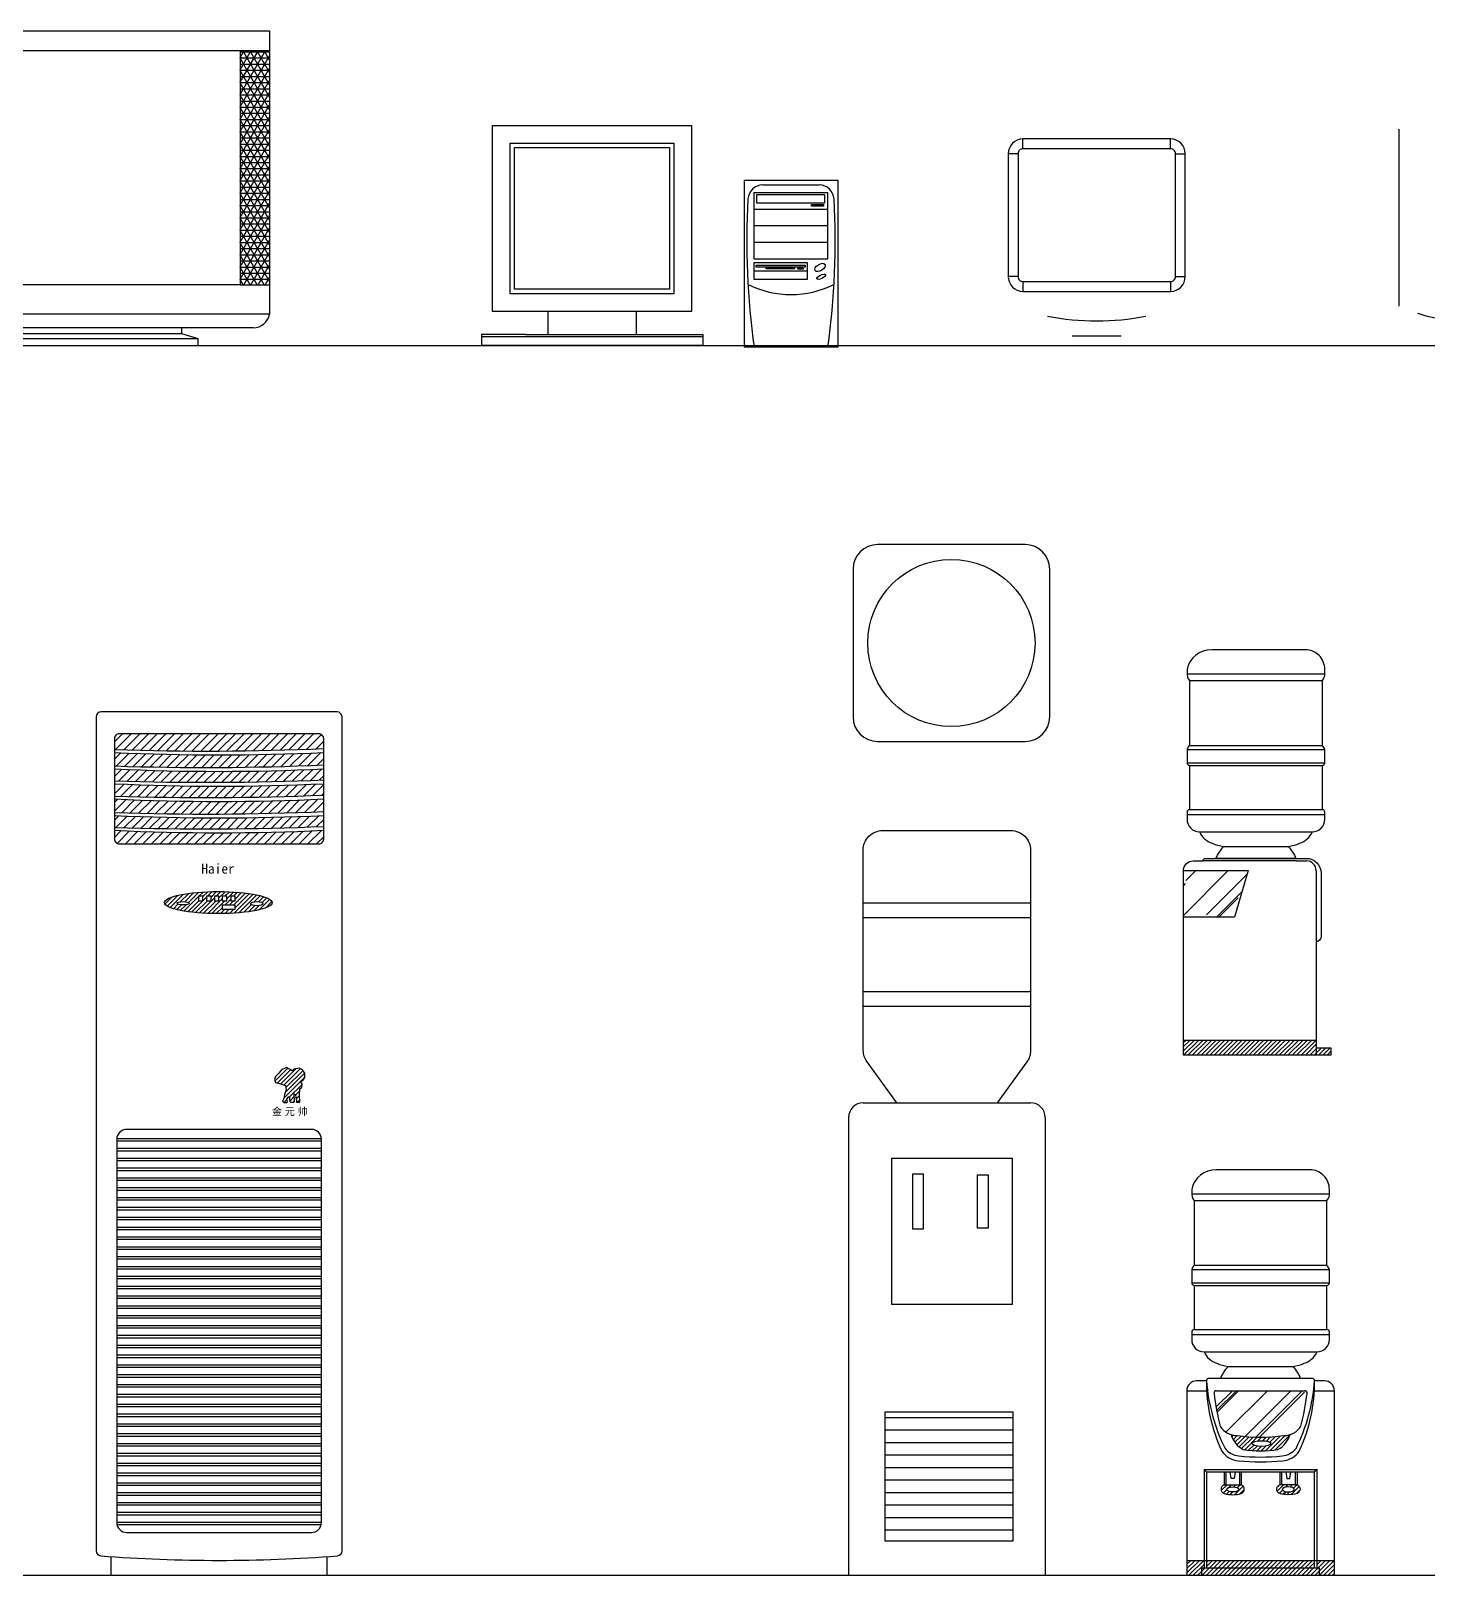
# Model space of a CAD drawing. Header units: inches. Extents: x 11.8 to 54.3, y 10.8 to 35.6.
# Drawn here: x 37.665 to 40.504, y 16.498 to 19.638 of the extents above; entities that cross this region are included whole.
import ezdxf

# ---------------------------------------------------------------- set-up
doc = ezdxf.new("R2010")
doc.units = ezdxf.units.IN
doc.header["$MEASUREMENT"] = 0
for name, color, linetype in [('02', 2, 'Continuous'), ('1', 1, 'Continuous'), ('4', 4, 'Continuous'), ('8', 8, 'Continuous')]:
    doc.layers.add(name, color=color, linetype=linetype)
doc.styles.add('STYLE2', font='')
doc.styles.add('STYLE5', font='dutchi.ttf')
doc.styles.get('STYLE2').set_extended_font_data('SimHei')
pattern_1 = [(45, (-7.475846, 20.2941606), (-0.0044194174, 0.0044194174), [])]
pattern_2 = [(45, (-11.5711785, 21.9787274), (-0.0044194174, 0.0044194174), [])]

msp = doc.modelspace()

# ---------------------------------------------------------------- hatches: boundary and pattern name
at = {"layer": '4'}
h = msp.add_hatch(dxfattribs=at)
h.set_pattern_fill('NET3', color=256, scale=0.1, style=0)
h.set_pattern_definition([(0, (-15.177453, 24.145364), (0, 0.0125), []), (60, (-15.177453, 24.145364), (-0.0108253175, 0.00625), []), (120, (-15.177453, 24.145364), (-0.0108253175, -0.00625), [])])
h.paths.add_polyline_path([(38.0907, 19.1219), (38.1507, 19.1219), (38.1507, 19.598), (38.0907, 19.598)])
at = {"layer": '8'}
h = msp.add_hatch(dxfattribs=at)
h.set_pattern_fill('ANSI31,_O', color=256, scale=0.1)
h.set_pattern_definition([(45, (-51.418841, -19.530976), (-0.0088388348, 0.0088388348), [])])
h.paths.add_polyline_path([(38.2608, 18.1789), (38.2608, 18.1988, 0.414214), (38.2508, 18.2088), (37.8452, 18.2088, 0.414214), (37.8352, 18.1988), (37.8352, 18.1769, 0.018826)])
h.paths.add_polyline_path([(38.2608, 18.1455), (38.2608, 18.1709, -0.023495), (37.8352, 18.1709), (37.8352, 18.1435, 0.018826)])
h.paths.add_polyline_path([(38.2608, 18.1153), (38.2608, 18.1375, -0.023495), (37.8352, 18.1375), (37.8352, 18.1133, 0.018826)])
h.paths.add_polyline_path([(37.8352, 18.1073), (37.8352, 18.0823, 0.018826), (38.2608, 18.0843), (38.2608, 18.1073, -0.023495)])
h.paths.add_polyline_path([(37.8352, 18.0763), (37.8352, 18.0488, 0.018826), (38.2608, 18.0508), (38.2608, 18.0763, -0.023495)])
h.paths.add_polyline_path([(37.8352, 18.0428), (37.8352, 18.0187, 0.018826), (38.2608, 18.0207), (38.2608, 18.0428, -0.023495)])
h.paths.add_polyline_path([(37.8352, 18.0127), (37.8352, 17.9951, 0.414214), (37.8452, 17.9851), (38.2508, 17.9851, 0.414214), (38.2608, 17.9951), (38.2608, 18.0127, -0.023495)])
h = msp.add_hatch(dxfattribs=at)
h.set_pattern_fill('AR-RROOF', color=256, scale=0.075, angle=45, style=0)
h.set_pattern_definition([(45, (-7.981765, 21.3514), (0.06363961, 0.16970563), [1.125, -0.15, 0.375, -0.075]), (45, (-7.93775, 21.44845), (-0.1235669, 0.0175009), [0.225, -0.02475, 0.45, -0.05625]), (45, (-8.000327, 21.422996), (0.24023953, 0.31130376), [0.6, -0.105, 0.3, -0.075])])
h.paths.add_polyline_path([(40.1123, 17.8358), (40.1407, 17.9306), (40.0087, 17.9306), (40.0087, 17.8358)])
h = msp.add_hatch(dxfattribs=at)
h.set_pattern_fill('ANSI31', color=256, scale=0.05, style=0)
h.set_pattern_definition(pattern_2)
edge = h.paths.add_edge_path()
edge.add_ellipse((38.0464, 17.8656), major_axis=(-0.1096, 0), ratio=0.204808, start_angle=0, end_angle=360)
h.paths.add_polyline_path([(38.0806, 17.8695), (38.0716, 17.8695), (38.0716, 17.8785), (38.0806, 17.8785)], flags=16)
h.paths.add_polyline_path([(38.0806, 17.8606), (38.0806, 17.8521), (38.0541, 17.8521), (38.0541, 17.8606)], flags=16)
edge = h.paths.add_edge_path(flags=16)
edge.add_ellipse((38.1246, 17.8636), major_axis=(-0.0125, 0), ratio=0.340271, start_angle=0, end_angle=360)
h.paths.add_polyline_path([(38.0636, 17.8695), (38.0546, 17.8695), (38.0546, 17.8785), (38.0636, 17.8785)], flags=16)
h.paths.add_polyline_path([(38.0476, 17.8695), (38.0387, 17.8695), (38.0387, 17.8785), (38.0476, 17.8785)], flags=16)
h.paths.add_polyline_path([(38.0317, 17.8695), (38.0227, 17.8695), (38.0227, 17.8785), (38.0317, 17.8785)], flags=16)
h.paths.add_polyline_path([(38.0152, 17.8695), (38.0062, 17.8695), (38.0062, 17.8785), (38.0152, 17.8785)], flags=16)
edge = h.paths.add_edge_path(flags=16)
edge.add_ellipse((37.9748, 17.8643), major_axis=(-0.0126, 0), ratio=0.261538, start_angle=0, end_angle=360)
h = msp.add_hatch(dxfattribs=at)
h.set_pattern_fill('ANSI31', color=256, scale=0.05, style=0)
h.set_pattern_definition([(45, (-7.981765, 21.3514015), (-0.0044194174, 0.0044194174), [])])
h.paths.add_polyline_path([(40.2787, 17.5556), (40.2787, 17.5856), (40.0087, 17.5856), (40.0087, 17.5556)])
h.paths.add_polyline_path([(40.2787, 17.5706), (40.2787, 17.5556), (40.3087, 17.5556), (40.3087, 17.5706)])
h = msp.add_hatch(dxfattribs=at)
h.set_pattern_fill('ANSI31', color=256, scale=0.05, style=0)
h.set_pattern_definition(pattern_2)
h.paths.add_polyline_path([(38.2138, 17.5012), (38.2184, 17.5041), (38.2225, 17.5101), (38.2223, 17.519), (38.2179, 17.5257), (38.2109, 17.5291), (38.1999, 17.5267), (38.1965, 17.5236), (38.1914, 17.5272), (38.1854, 17.5301), (38.1748, 17.5255), (38.1695, 17.5192), (38.163, 17.512), (38.1604, 17.5058), (38.1626, 17.5), (38.1717, 17.4976), (38.1828, 17.4935), (38.1845, 17.4851), (38.1811, 17.4755), (38.1796, 17.4673), (38.1772, 17.4617), (38.1801, 17.4593), (38.1859, 17.4591), (38.1871, 17.4603), (38.1859, 17.4663), (38.1883, 17.4694), (38.1893, 17.4711), (38.1914, 17.4697), (38.1914, 17.4625), (38.1931, 17.4601), (38.2001, 17.4601), (38.2011, 17.4613), (38.2011, 17.4661), (38.2008, 17.4738), (38.2008, 17.4767), (38.2035, 17.4746), (38.204, 17.4692), (38.2054, 17.4632), (38.2056, 17.4598), (38.2109, 17.4591), (38.2122, 17.4608), (38.2114, 17.4726), (38.2119, 17.4868), (38.216, 17.4901), (38.2167, 17.4969)])
h = msp.add_hatch(dxfattribs=at)
h.set_pattern_fill('AR-RROOF', color=256, scale=0.075, angle=45, style=0)
h.set_pattern_definition([(45, (-7.475846, 20.29416), (0.06363961, 0.16970563), [1.125, -0.15, 0.375, -0.075]), (45, (-7.43183, 20.39121), (-0.1235669, 0.0175009), [0.225, -0.02475, 0.45, -0.05625]), (45, (-7.49441, 20.365755), (0.24023953, 0.31130376), [0.6, -0.105, 0.3, -0.075])])
h.paths.add_polyline_path([(40.2128, 16.7821, 0.256774), (40.2477, 16.8011, 0.033584), (40.2602, 16.868, 0.434257), (40.2552, 16.8733), (40.0759, 16.8733, 0.434257), (40.0709, 16.868, 0.033584), (40.0834, 16.8011, 0.256774), (40.1183, 16.7821, 0.074895)])
h = msp.add_hatch(dxfattribs=at)
h.set_pattern_fill('LINE', color=256, scale=0.008, style=0)
h.set_pattern_definition([(0, (69.692255, 13.034243), (0, 0.0254), [])])
h.paths.add_polyline_path([(39.4024, 16.8304), (39.6616, 16.8304), (39.6616, 16.5673), (39.4024, 16.5673)])
h = msp.add_hatch(dxfattribs=at)
h.set_pattern_fill('ANSI31', color=256, scale=0.05, style=0)
h.set_pattern_definition(pattern_1)
h.paths.add_polyline_path([(40.1183, 16.7821, -0.078965), (40.1055, 16.7841, 0.201667), (40.1303, 16.7536, 0.079123), (40.2008, 16.7536, 0.201667), (40.2256, 16.7841, -0.078965), (40.2128, 16.7821, -0.074895)])
edge = h.paths.add_edge_path(flags=16)
edge.add_ellipse((40.1674, 16.7658), major_axis=(-0.0193, 0), ratio=0.293828, start_angle=0, end_angle=360)
h = msp.add_hatch(dxfattribs=at)
h.set_pattern_fill('ANSI31', color=256, scale=0.05, style=0)
h.set_pattern_definition(pattern_1)
h.paths.add_polyline_path([(40.1264, 16.6819), (40.0914, 16.6819, 0.705671), (40.0914, 16.6644, 0.151671), (40.1264, 16.6644, 0.705671)])
edge = h.paths.add_edge_path(flags=16)
edge.add_ellipse((40.1091, 16.6726), major_axis=(-0.0123, 0), ratio=0.428152, start_angle=0, end_angle=360)
h = msp.add_hatch(dxfattribs=at)
h.set_pattern_fill('ANSI31', color=256, scale=0.05, style=0)
h.set_pattern_definition(pattern_1)
h.paths.add_polyline_path([(40.2047, 16.6644, 0.151671), (40.2397, 16.6644, 0.705671), (40.2397, 16.6819), (40.2047, 16.6819, 0.705671)])
edge = h.paths.add_edge_path(flags=16)
edge.add_ellipse((40.222, 16.6726), major_axis=(0.0123, 0), ratio=0.428152, start_angle=0, end_angle=360, ccw=False)
h = msp.add_hatch(dxfattribs=at)
h.set_pattern_fill('ANSI31', color=256, scale=0.05, style=0)
h.set_pattern_definition(pattern_1)
h.paths.add_polyline_path([(40.2756, 16.5133), (40.2756, 16.5283), (40.0556, 16.5283), (40.0556, 16.5133)])
h.paths.add_polyline_path([(40.0456, 16.5133), (40.0456, 16.4983), (40.2856, 16.4983), (40.2856, 16.5133)])
h.paths.add_polyline_path([(40.2806, 16.5283), (40.2806, 16.5133), (40.2856, 16.5133), (40.2856, 16.4983), (40.3156, 16.4983), (40.3156, 16.5283)])
h.paths.add_polyline_path([(40.0456, 16.4983), (40.0456, 16.5133), (40.0506, 16.5133), (40.0506, 16.5283), (40.0156, 16.5283), (40.0156, 16.4983)])

# ---------------------------------------------------------------- linework, layer by layer
at = {"layer": '02'}
for p, q in [((39.687, 18.5934), (39.387, 18.5934)), ((39.337, 18.5434), (39.337, 18.2434)), ((39.737, 18.2434), (39.737, 18.5434)), ((40.0161, 18.3306), (40.2965, 18.3306)), ((40.0212, 18.3175), (40.2912, 18.3175)), ((37.798, 18.2433), (37.798, 16.5476)), ((38.288, 18.2533), (37.808, 18.2533)), ((38.298, 16.5476), (38.298, 18.2433)), ((39.387, 18.1934), (39.687, 18.1934)), ((40.2912, 18.1847), (40.0212, 18.1847)), ((40.0162, 18.1767), (40.2962, 18.1767)), ((40.0162, 18.1497), (40.2962, 18.1497)), ((40.0212, 18.1447), (40.2912, 18.1447)), ((40.0212, 18.0547), (40.2912, 18.0547)), ((40.0162, 18.0447), (40.2962, 18.0447)), ((40.0412, 18.0097), (40.2712, 18.0097)), ((40.2387, 17.9506), (40.0487, 17.9506)), ((40.2387, 17.9506), (40.2587, 17.9506)), ((40.2787, 17.9306), (40.2787, 17.5556)), ((39.3575, 17.8651), (39.6979, 17.8651)), ((39.3575, 17.8351), (39.6979, 17.8351)), ((39.3575, 17.6848), (39.6979, 17.6848)), ((39.3575, 17.6548), (39.6979, 17.6548)), ((40.2787, 17.5856), (40.0087, 17.5856)), ((39.3579, 17.4586), (39.6979, 17.4586)), ((39.3279, 17.4286), (39.3279, 16.4983)), ((39.7279, 17.4286), (39.7279, 16.4983)), ((37.84, 17.3861), (38.256, 17.3861)), ((37.84, 17.3811), (38.256, 17.3811)), ((37.84, 17.3661), (38.256, 17.3661)), ((37.84, 17.3611), (38.256, 17.3611)), ((37.84, 17.3461), (38.256, 17.3461)), ((37.84, 17.3411), (38.256, 17.3411)), ((37.84, 17.3261), (38.256, 17.3261)), ((37.84, 17.3211), (38.256, 17.3211)), ((37.84, 17.3061), (38.256, 17.3061)), ((37.84, 17.3011), (38.256, 17.3011)), ((37.84, 17.2861), (38.256, 17.2861)), ((37.84, 17.2811), (38.256, 17.2811)), ((40.0254, 17.2734), (40.3058, 17.2734)), ((37.84, 17.2661), (38.256, 17.2661)), ((37.84, 17.2611), (38.256, 17.2611)), ((37.84, 17.2461), (38.256, 17.2461)), ((37.84, 17.2411), (38.256, 17.2411)), ((40.0306, 17.2602), (40.3006, 17.2602)), ((37.84, 17.2261), (38.256, 17.2261)), ((37.84, 17.2211), (38.256, 17.2211)), ((37.84, 17.2061), (38.256, 17.2061)), ((37.84, 17.2011), (38.256, 17.2011)), ((37.84, 17.1861), (38.256, 17.1861)), ((37.84, 17.1811), (38.256, 17.1811)), ((37.84, 17.1661), (38.256, 17.1661)), ((37.84, 17.1611), (38.256, 17.1611)), ((37.84, 17.1461), (38.256, 17.1461)), ((37.84, 17.1411), (38.256, 17.1411)), ((37.84, 17.1261), (38.256, 17.1261)), ((37.84, 17.1211), (38.256, 17.1211)), ((40.0256, 17.1195), (40.3056, 17.1195)), ((40.3006, 17.1275), (40.0306, 17.1275)), ((37.84, 17.1061), (38.256, 17.1061)), ((37.84, 17.1011), (38.256, 17.1011)), ((37.84, 17.0861), (38.256, 17.0861)), ((37.84, 17.0811), (38.256, 17.0811)), ((40.0256, 17.0925), (40.3056, 17.0925)), ((40.0306, 17.0875), (40.3006, 17.0875)), ((37.84, 17.0661), (38.256, 17.0661)), ((37.84, 17.0611), (38.256, 17.0611)), ((37.84, 17.0461), (38.256, 17.0461)), ((37.84, 17.0411), (38.256, 17.0411)), ((37.84, 17.0261), (38.256, 17.0261)), ((37.84, 17.0211), (38.256, 17.0211)), ((37.84, 17.0061), (38.256, 17.0061)), ((37.84, 17.0011), (38.256, 17.0011)), ((37.84, 16.9861), (38.256, 16.9861)), ((40.0256, 16.9875), (40.3056, 16.9875)), ((40.0306, 16.9975), (40.3006, 16.9975)), ((37.84, 16.9811), (38.256, 16.9811)), ((37.84, 16.9661), (38.256, 16.9661)), ((37.84, 16.9611), (38.256, 16.9611)), ((37.84, 16.9461), (38.256, 16.9461)), ((37.84, 16.9411), (38.256, 16.9411)), ((37.84, 16.9261), (38.256, 16.9261)), ((40.0506, 16.9525), (40.2806, 16.9525)), ((37.84, 16.9211), (38.256, 16.9211)), ((37.84, 16.9061), (38.256, 16.9061)), ((37.84, 16.9011), (38.256, 16.9011)), ((37.84, 16.8861), (38.256, 16.8861)), ((37.84, 16.8811), (38.256, 16.8811)), ((37.84, 16.8661), (38.256, 16.8661)), ((37.84, 16.8611), (38.256, 16.8611)), ((40.0156, 16.8733), (40.056, 16.8733)), ((40.0759, 16.8733), (40.2552, 16.8733)), ((40.2751, 16.8733), (40.3156, 16.8733)), ((37.84, 16.8461), (38.256, 16.8461)), ((37.84, 16.8411), (38.256, 16.8411)), ((37.84, 16.8261), (38.256, 16.8261)), ((37.84, 16.8211), (38.256, 16.8211)), ((37.84, 16.8061), (38.256, 16.8061)), ((37.84, 16.8011), (38.256, 16.8011)), ((37.84, 16.7861), (38.256, 16.7861)), ((37.84, 16.7811), (38.256, 16.7811)), ((37.84, 16.7661), (38.256, 16.7661)), ((37.84, 16.7611), (38.256, 16.7611)), ((37.84, 16.7461), (38.256, 16.7461)), ((37.84, 16.7411), (38.256, 16.7411)), ((37.84, 16.7261), (38.256, 16.7261)), ((37.84, 16.7211), (38.256, 16.7211)), ((37.84, 16.7061), (38.256, 16.7061)), ((40.0506, 16.7133), (40.0506, 16.5133)), ((40.0506, 16.7133), (40.2806, 16.7133)), ((40.0556, 16.7083), (40.0506, 16.7133)), ((40.0556, 16.7083), (40.0556, 16.5133)), ((40.0556, 16.7083), (40.2756, 16.7083)), ((40.0914, 16.7083), (40.0914, 16.6819)), ((40.0949, 16.7083), (40.0949, 16.6819)), ((40.1229, 16.7083), (40.1229, 16.6819)), ((40.1264, 16.7083), (40.1264, 16.6819)), ((40.2047, 16.7083), (40.2047, 16.6819)), ((40.2082, 16.7083), (40.2082, 16.6819)), ((40.2362, 16.7083), (40.2362, 16.6819)), ((40.2397, 16.7083), (40.2397, 16.6819)), ((40.2806, 16.7133), (40.2756, 16.7083)), ((40.2756, 16.5133), (40.2756, 16.7083)), ((40.2806, 16.5133), (40.2806, 16.7133)), ((37.84, 16.7011), (38.256, 16.7011)), ((37.84, 16.6861), (38.256, 16.6861)), ((37.84, 16.6811), (38.256, 16.6811)), ((40.0914, 16.6819), (40.1264, 16.6819)), ((40.2397, 16.6819), (40.2047, 16.6819)), ((37.84, 16.6661), (38.256, 16.6661)), ((37.84, 16.6611), (38.256, 16.6611)), ((37.84, 16.6461), (38.256, 16.6461)), ((37.84, 16.6411), (38.256, 16.6411)), ((37.84, 16.6261), (38.256, 16.6261)), ((37.84, 16.6211), (38.256, 16.6211)), ((37.84, 16.6061), (38.256, 16.6061)), ((37.8404, 16.6011), (38.2556, 16.6011)), ((37.828, 16.5361), (37.828, 16.4983)), ((38.268, 16.4983), (38.268, 16.5361)), ((40.0156, 16.5283), (40.3156, 16.5283)), ((37.828, 16.4983), (38.268, 16.4983)), ((40.0456, 16.5133), (40.2856, 16.5133)), ((40.0456, 16.5133), (40.0456, 16.4983)), ((40.2856, 16.4983), (40.2856, 16.5133))]:
    msp.add_line(p, q, dxfattribs=at)
for points in [[(40.0212, 18.3175), (40.0212, 18.1847, 0.206806), (40.0162, 18.1767), (40.0162, 18.1497, 0.370911), (40.0212, 18.1447), (40.0212, 18.0547, 0.414214), (40.0162, 18.0497), (40.0162, 18.0347, 0.414214), (40.0412, 18.0097, 0.215512), (40.0675, 17.9863, 0.069848), (40.0905, 17.9797), (40.222, 17.9797, 0.069848), (40.245, 17.9863, 0.215512), (40.2712, 18.0097, 0.414214), (40.2962, 18.0347), (40.2962, 18.0497, 0.414214), (40.2912, 18.0547), (40.2912, 18.1447, 0.370911), (40.2962, 18.1497), (40.2962, 18.1767, 0.206806), (40.2912, 18.1847), (40.2912, 18.3175, 0.253758), (40.2962, 18.3327), (40.2962, 18.3397, 0.414214), (40.2562, 18.3797), (40.0662, 18.3797, 0.365938), (40.0162, 18.3397), (40.0162, 18.3327, 0.230226)], [(37.8452, 17.9851), (38.2508, 17.9851, 0.414214), (38.2608, 17.9951), (38.2608, 18.1988, 0.414214), (38.2508, 18.2088), (37.8452, 18.2088, 0.414214), (37.8352, 18.1988), (37.8352, 17.9951, 0.414214)], [(37.86, 16.5851), (38.236, 16.5851, 0.414214), (38.256, 16.6051), (38.256, 17.3845, 0.414214), (38.236, 17.4045), (37.86, 17.4045, 0.414214), (37.84, 17.3845), (37.84, 16.6051, 0.414214)], [(40.0306, 17.2602), (40.0306, 17.1275, 0.206806), (40.0256, 17.1195), (40.0256, 17.0925, 0.370911), (40.0306, 17.0875), (40.0306, 16.9975, 0.414214), (40.0256, 16.9925), (40.0256, 16.9775, 0.414214), (40.0506, 16.9525, 0.215512), (40.0768, 16.929, 0.069848), (40.0998, 16.9225), (40.2313, 16.9225, 0.069848), (40.2544, 16.929, 0.215512), (40.2806, 16.9525, 0.414214), (40.3056, 16.9775), (40.3056, 16.9925, 0.414214), (40.3006, 16.9975), (40.3006, 17.0875, 0.370911), (40.3056, 17.0925), (40.3056, 17.1195, 0.206806), (40.3006, 17.1275), (40.3006, 17.2602, 0.253758), (40.3056, 17.2754), (40.3056, 17.2825, 0.414214), (40.2656, 17.3225), (40.0756, 17.3225, 0.365938), (40.0256, 17.2825), (40.0256, 17.2754, 0.230226)], [(40.3156, 16.4983), (40.3156, 16.8733, 0.414214), (40.2956, 16.8933), (40.2756, 16.8933, 0.414214), (40.2706, 16.8983), (40.0606, 16.8983, 0.414214), (40.0556, 16.8933), (40.0356, 16.8933, 0.414214), (40.0156, 16.8733), (40.0156, 16.4983)]]:
    msp.add_lwpolyline(points, format="xyb", close=True, dxfattribs=at)
for points in [[(39.4261, 17.4586), (39.3655, 17.5417, -0.158508), (39.3578, 17.5652), (39.3574, 17.9721, -0.414516), (39.3974, 18.0121), (39.6579, 18.0121, -0.414214), (39.6979, 17.9721), (39.6979, 17.5651, -0.158772), (39.6903, 17.5416), (39.6298, 17.4586)], [(40.222, 17.9797, -0.070607), (40.2376, 17.9556), (40.0749, 17.9556, -0.070607), (40.0905, 17.9797)], [(40.2787, 17.5706), (40.3087, 17.5706), (40.3087, 17.5556), (40.0087, 17.5556), (40.0087, 17.9306, -0.414214), (40.0287, 17.9506), (40.0487, 17.9506, -0.414214), (40.0537, 17.9556), (40.2587, 17.9556, -0.414214), (40.2887, 17.9256), (40.2887, 17.7956, -0.323135), (40.2787, 17.7856)], [(40.0556, 16.8933, 0.112718), (40.0869, 16.7504, 0.23461), (40.1203, 16.731, 0.057999), (40.2109, 16.731, 0.23461), (40.2442, 16.7504, 0.112718), (40.2756, 16.8933, 0.166209)], [(40.0556, 16.8933, 0.096647), (40.0934, 16.7557, 0.19866), (40.1216, 16.7409, 0.05775), (40.2095, 16.7409, 0.19866), (40.2377, 16.7557, 0.096647), (40.2756, 16.8933, 0.111764)], [(40.2313, 16.9225, -0.070607), (40.2469, 16.8983), (40.0842, 16.8983, -0.070607), (40.0998, 16.9225)], [(40.071, 16.8675, 0.033337), (40.0834, 16.8011, 0.256774), (40.1183, 16.7821, 0.074895), (40.2128, 16.7821, 0.256774), (40.2477, 16.8011, 0.033337), (40.2601, 16.8675, 0.046877)], [(40.1055, 16.7841, 0.201667), (40.1303, 16.7536, 0.079123), (40.2008, 16.7536, 0.201667), (40.2256, 16.7841, 0.201667)], [(40.0914, 16.6819, 0.705671), (40.0914, 16.6644, 0.151671), (40.1264, 16.6644, 0.705671), (40.1264, 16.6819, 0.365329)], [(40.2397, 16.6819, -0.705671), (40.2397, 16.6644, -0.151671), (40.2047, 16.6644, -0.705671), (40.2047, 16.6819, -0.365329)]]:
    msp.add_lwpolyline(points, format="xyb", dxfattribs=at)
for points in [[(40.0087, 17.9306), (40.1407, 17.9306), (40.1123, 17.8358), (40.0087, 17.8358)], [(38.2122, 17.4608), (38.2114, 17.4726), (38.2119, 17.4868), (38.216, 17.4901), (38.2167, 17.4969), (38.2138, 17.5012), (38.2184, 17.5041), (38.2225, 17.5101), (38.2223, 17.519), (38.2179, 17.5257), (38.2109, 17.5291), (38.1999, 17.5267), (38.1965, 17.5236), (38.1914, 17.5272), (38.1854, 17.5301), (38.1748, 17.5255), (38.1695, 17.5192), (38.163, 17.512), (38.1604, 17.5058), (38.1626, 17.5), (38.1717, 17.4976), (38.1828, 17.4935), (38.1845, 17.4851), (38.1811, 17.4755), (38.1796, 17.4673), (38.1772, 17.4617), (38.1801, 17.4593), (38.1859, 17.4591), (38.1871, 17.4603), (38.1859, 17.4663), (38.1883, 17.4694), (38.1893, 17.4711), (38.1914, 17.4697), (38.1914, 17.4625), (38.1931, 17.4601), (38.2001, 17.4601), (38.2011, 17.4613), (38.2011, 17.4661), (38.2008, 17.4738), (38.2008, 17.4767), (38.2035, 17.4746), (38.204, 17.4692), (38.2054, 17.4632), (38.2056, 17.4598), (38.2109, 17.4591), (38.2122, 17.4608)], [(40.1141, 16.7083), (40.1119, 16.6951), (40.106, 16.6951), (40.1037, 16.7083)], [(40.217, 16.7083), (40.2193, 16.6951), (40.2251, 16.6951), (40.2274, 16.7083)]]:
    msp.add_lwpolyline(points, dxfattribs=at)
for points in [[(38.0062, 17.8695), (38.0152, 17.8695), (38.0152, 17.8785), (38.0062, 17.8785)], [(38.0227, 17.8695), (38.0317, 17.8695), (38.0317, 17.8785), (38.0227, 17.8785)], [(38.0387, 17.8695), (38.0476, 17.8695), (38.0476, 17.8785), (38.0387, 17.8785)], [(38.0546, 17.8695), (38.0636, 17.8695), (38.0636, 17.8785), (38.0546, 17.8785)], [(38.0716, 17.8695), (38.0806, 17.8695), (38.0806, 17.8785), (38.0716, 17.8785)], [(38.0541, 17.8521), (38.0806, 17.8521), (38.0806, 17.8606), (38.0541, 17.8606)], [(39.4162, 17.346), (39.6603, 17.346), (39.6603, 17.0486), (39.4162, 17.0486)], [(39.4586, 17.3142), (39.4799, 17.3142), (39.4799, 17.2017), (39.4586, 17.2017)], [(39.5903, 17.312), (39.6115, 17.312), (39.6115, 17.2038), (39.5903, 17.2038)], [(39.4024, 16.8304), (39.6616, 16.8304), (39.6616, 16.5673), (39.4024, 16.5673)]]:
    msp.add_lwpolyline(points, close=True, dxfattribs=at)
msp.add_circle((39.537, 18.3934), 0.17, dxfattribs=at)
for centre, radius, start, end in [((39.387, 18.5434), 0.05, 90, 180), ((39.687, 18.5434), 0.05, 0, 90), ((37.808, 18.2433), 0.01, 90, 180), ((38.288, 18.2433), 0.01, 0, 90), ((39.387, 18.2434), 0.05, 180, 270), ((39.687, 18.2434), 0.05, 270, 0), ((38.0214, 23.8279), 5.6541, 268.1127, 272.4269), ((38.048, 22.6974), 4.5315, 267.3082, 272.6918), ((38.0214, 23.7945), 5.6541, 268.1127, 272.4269), ((38.048, 22.664), 4.5315, 267.3082, 272.6918), ((38.0214, 23.7643), 5.6541, 268.1127, 272.4269), ((38.048, 22.6338), 4.5315, 267.3082, 272.6918), ((38.0214, 23.7333), 5.6541, 268.1127, 272.4269), ((38.048, 22.6028), 4.5315, 267.3082, 272.6918), ((38.0214, 23.6998), 5.6541, 268.1127, 272.4269), ((38.048, 22.5693), 4.5315, 267.3082, 272.6918), ((38.0214, 23.6697), 5.6541, 268.1127, 272.4269), ((38.048, 22.5392), 4.5315, 267.3082, 272.6918), ((40.2587, 17.9306), 0.02, 0, 90), ((39.3579, 17.4286), 0.03, 90, 180), ((39.6979, 17.4286), 0.03, 0, 90), ((40.0759, 16.8683), 0.005, 90, 189.6485), ((40.2552, 16.8683), 0.005, 350.3515, 90), ((37.808, 16.5476), 0.01, 180, 265.5883), ((38.288, 16.5476), 0.01, 274.4117, 0), ((38.048, 19.6583), 3.13, 265.5883, 274.4117)]:
    msp.add_arc(centre, radius, start, end, dxfattribs=at)
for centre, major_axis, ratio in [((38.0464, 17.8656), (-0.1096, 0), 0.204808), ((37.9748, 17.8643), (-0.0126, 0), 0.261538), ((38.1246, 17.8636), (-0.0125, 0), 0.340271), ((40.1674, 16.7658), (-0.0193, 0), 0.293828), ((40.1091, 16.6726), (-0.0123, 0), 0.428152)]:
    msp.add_ellipse(centre, major_axis=major_axis, ratio=ratio, dxfattribs=at)
at = {"layer": '02', "extrusion": (0, 0, -1)}
msp.add_ellipse((40.222, 16.6726), major_axis=(0.0123, 0), ratio=0.428152, dxfattribs=at)
at = {"layer": '1'}
for p, q in [((33.6152, 18.9983), (53.9414, 18.9983)), ((33.6152, 16.4983), (53.9414, 16.4983))]:
    msp.add_line(p, q, dxfattribs=at)
at = {"layer": '4'}
for p, q in [((38.0907, 19.598), (38.1507, 19.598)), ((40.4466, 19.4383), (40.4466, 19.0783)), ((39.6825, 19.3983), (39.6825, 19.4183)), ((39.9825, 19.3983), (39.9825, 19.4183)), ((39.6725, 19.3883), (39.6525, 19.3883)), ((39.9925, 19.3883), (40.0125, 19.3883)), ((39.1159, 19.3347), (39.3059, 19.3347)), ((39.1159, 19.3347), (39.1159, 18.9947)), ((39.1359, 19.3097), (39.2859, 19.3097)), ((39.1359, 19.1747), (39.1359, 19.3097)), ((39.1533, 19.3247), (39.2684, 19.3247)), ((39.2859, 19.1747), (39.2859, 19.3097)), ((39.3059, 19.3347), (39.3059, 18.9947)), ((39.1359, 19.2757), (39.2859, 19.2757)), ((39.1359, 19.2422), (39.2859, 19.2422)), ((39.1359, 19.2087), (39.2859, 19.2087)), ((39.1359, 19.1747), (39.2859, 19.1747)), ((38.0907, 19.1219), (38.1507, 19.1219)), ((39.1359, 19.1498), (39.2439, 19.1498)), ((39.6725, 19.1383), (39.6525, 19.1383)), ((39.6825, 19.1283), (39.6825, 19.1083)), ((39.9825, 19.1283), (39.9825, 19.1083)), ((39.9925, 19.1383), (40.0125, 19.1383)), ((38.7163, 19.0676), (38.7163, 19.0208)), ((38.8963, 19.0676), (38.8963, 19.0208)), ((38.1177, 19.0343), (37.428, 19.0343)), ((37.9719, 19.0343), (37.9719, 19.0229)), ((37.5407, 19.0123), (38.005, 19.0123)), ((37.5738, 19.0229), (37.9719, 19.0229)), ((37.9719, 19.0229), (38.005, 19.0123)), ((38.005, 19.0123), (38.005, 18.9983)), ((38.5813, 19.0208), (38.5813, 18.9983)), ((38.6713, 19.0208), (38.5813, 19.0208)), ((38.5813, 19.0163), (39.0313, 19.0163)), ((39.0313, 18.9983), (38.5813, 18.9983)), ((38.6713, 19.0208), (38.9413, 19.0208)), ((38.9413, 19.0208), (39.0313, 19.0208)), ((38.9413, 19.0163), (38.9413, 19.0163)), ((39.0313, 19.0208), (39.0313, 18.9983)), ((39.7825, 19.0183), (39.8825, 19.0183)), ((39.3059, 18.9947), (39.1159, 18.9947))]:
    msp.add_line(p, q, dxfattribs=at)
for points in [[(37.3951, 19.638), (38.1507, 19.638), (38.1507, 19.0619), (37.3951, 19.0619)], [(37.4551, 19.598), (38.0907, 19.598), (38.0907, 19.1219), (37.4551, 19.1219)], [(38.6398, 19.4096), (38.9728, 19.4096), (38.9728, 19.1036), (38.6398, 19.1036)], [(38.6488, 19.4006), (38.9638, 19.4006), (38.9638, 19.1126), (38.6488, 19.1126)], [(39.1417, 19.3056), (39.2787, 19.3056), (39.2787, 19.2877), (39.1417, 19.2877)], [(39.2522, 19.2852), (39.277, 19.2852), (39.277, 19.2819), (39.2522, 19.2819)], [(39.1359, 19.1673), (39.2439, 19.1673), (39.2439, 19.1323), (39.1359, 19.1323)], [(39.1398, 19.1619), (39.2395, 19.1619), (39.2395, 19.1579), (39.1398, 19.1579)], [(39.1602, 19.1579), (39.2181, 19.1579), (39.2181, 19.1545), (39.1602, 19.1545)], [(39.2248, 19.1558), (39.2355, 19.1558), (39.2355, 19.1534), (39.2248, 19.1534)]]:
    msp.add_lwpolyline(points, close=True, dxfattribs=at)
msp.add_lwpolyline([(38.6038, 19.4456), (39.0088, 19.4456), (39.0088, 19.0676), (38.6038, 19.0676), (38.6038, 19.4456)], dxfattribs=at)
for points in [[(39.6825, 19.1083), (39.9825, 19.1083, 0.414214), (40.0125, 19.1383), (40.0125, 19.3883, 0.414214), (39.9825, 19.4183), (39.6825, 19.4183, 0.414214), (39.6525, 19.3883), (39.6525, 19.1383, 0.414214)], [(39.6825, 19.1283), (39.9825, 19.1283, 0.414214), (39.9925, 19.1383), (39.9925, 19.3883, 0.414214), (39.9825, 19.3983), (39.6825, 19.3983, 0.414214), (39.6725, 19.3883), (39.6725, 19.1383, 0.414214)]]:
    msp.add_lwpolyline(points, format="xyb", close=True, dxfattribs=at)
for centre, radius, start, end in [((39.1533, 19.2947), 0.03, 90, 176.9168), ((39.2684, 19.2947), 0.03, 3.0832, 90), ((40.7065, 19.211), 1.5854, 176.9168, 187.8428), ((37.7153, 19.211), 1.5854, 352.1572, 3.0832), ((39.2109, 19.3021), 0.2001, 244.126, 295.874), ((38.1177, 19.0678), 0.0335, 269.7655, 349.9704), ((39.8325, 19.5683), 0.52, 258.9125, 281.0875), ((40.5523, 19.2565), 0.2041, 250.651, 281.2252)]:
    msp.add_arc(centre, radius, start, end, dxfattribs=at)
for centre, major_axis, ratio in [((39.2699, 19.157), (-0.0101, -0.0063), 0.548684), ((39.2722, 19.138), (0.00881, 0.00417), 0.383456)]:
    msp.add_ellipse(centre, major_axis=major_axis, ratio=ratio, dxfattribs=at)

# ---------------------------------------------------------------- texts
at = {"layer": '02'}
for s, height, style, p in [('Haier', 0.02, 'STYLE2', (38.0118, 17.9246)), ('金 元 帅', 0.015, 'STYLE5', (38.1556, 17.4333))]:
    msp.add_text(s, height=height, dxfattribs=dict(at, style=style)).set_placement(p)

doc.saveas('drawing.dxf')
